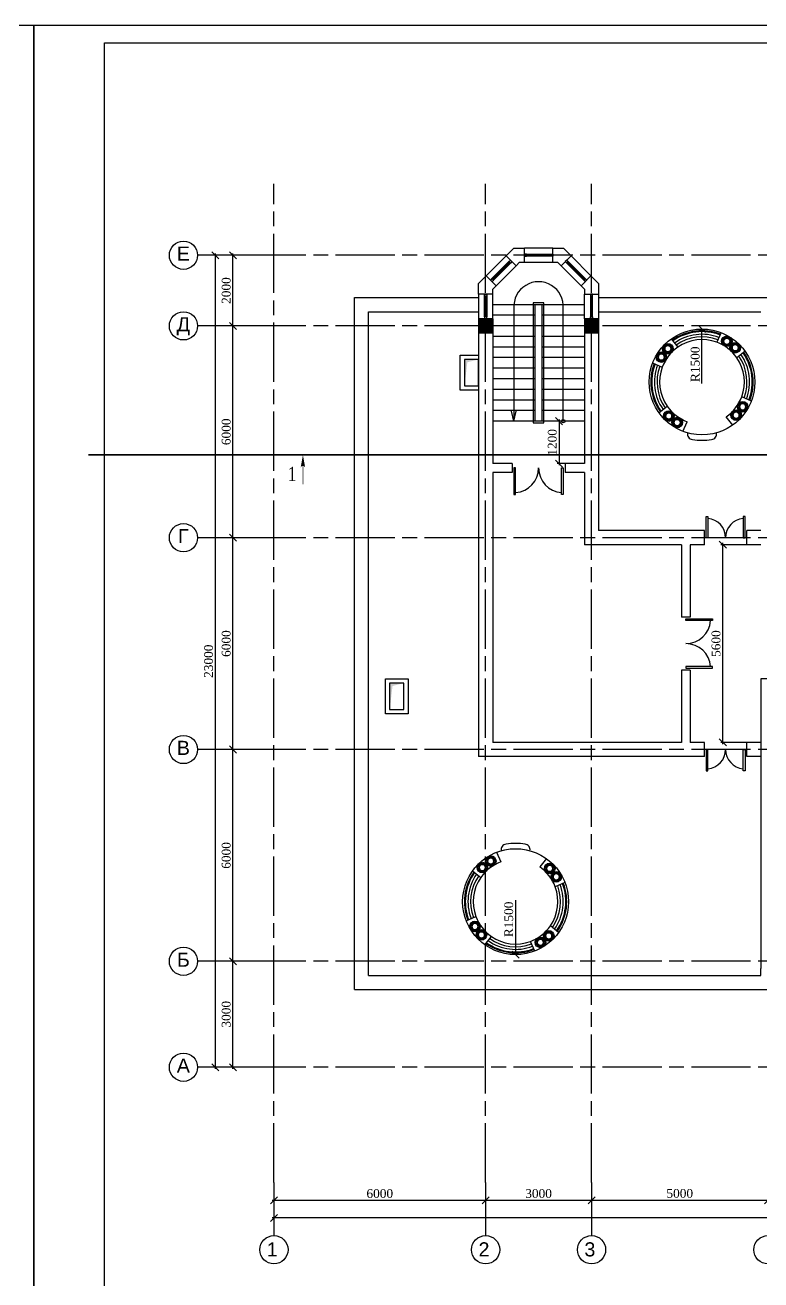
# Model space of a CAD drawing. Header units: inches. Extents: x 2870606 to 3671143, y -733551 to -473558.
# Drawn here: x 3518893 to 3539744, y -527448 to -491903 of the extents above; entities that cross this region are included whole.
import ezdxf

# ---------------------------------------------------------------- set-up
doc = ezdxf.new("R2010")
doc.units = ezdxf.units.IN
doc.header["$MEASUREMENT"] = 0
doc.linetypes.add('ACAD_ISO08W100', pattern=[36, 24, -3, 6, -3])
doc.layers.add('A_Windows', color=160, linetype='Continuous')
doc.styles.add('J~stule', font='dutch.ttf')
doc.styles.add('style1', font='times.ttf')
doc.styles.add('стиль3', font='arial.ttf', dxfattribs={"height": 250})
doc.linetypes.add('FENCELINE1', pattern='A,0.25,-0.1,[133,ltypeshp.shx,S=0.1,R=0,X=-0.1,Y=0],-0.1,1', length=1.45)
doc.dimstyles.new('J~style', dxfattribs={"dimscale": 100, "dimtxt": 2.5, "dimasz": 2, "dimexe": 0.55, "dimexo": 0.725, "dimtad": 1, "dimdec": 0, "dimdsep": 46, "dimtxsty": 'J~stule', "dimblk": 'OBLIQUE', "dimcen": 2, "dimdle": 0.5, "dimadec": 0, "dimazin": 0, "dimtfac": 1, "dimtdec": 0, "dimtmove": 0, "dimatfit": 3, "dimfxl": 1, "dimarcsym": 0})

# ---------------------------------------------------------------- blocks, each defined once
blk = doc.blocks.new('*U82')
at = {"color": 7, "lineweight": 30}
for points in [[(0, 60), (60, 60), (60, 0), (0, 0)], [(800, 60), (740, 60), (740, 0), (800, 0)]]:
    blk.add_lwpolyline(points, close=True, dxfattribs=at)
at = {"color": 4, "lineweight": 25}
for points in [[(60, 60), (740, 60), (740, 0), (60, 0)], [(60, 35), (740, 35), (740, 25), (60, 25)]]:
    blk.add_lwpolyline(points, close=True, dxfattribs=at)
blk = doc.blocks.new('*U89')
at = {"color": 7, "lineweight": 30}
for points in [[(0, 60), (60, 60), (60, 0), (0, 0)], [(700, 60), (640, 60), (640, 0), (700, 0)]]:
    blk.add_lwpolyline(points, close=True, dxfattribs=at)
at = {"color": 4, "lineweight": 25}
for points in [[(60, 60), (640, 60), (640, 0), (60, 0)], [(60, 35), (640, 35), (640, 25), (60, 25)]]:
    blk.add_lwpolyline(points, close=True, dxfattribs=at)
blk = doc.blocks.new('_Oblique')
at = {"color": 0, "linetype": 'ByBlock', "lineweight": -2}
blk.add_line((-0.5, -0.5), (0.5, 0.5), dxfattribs=at)
blk = doc.blocks.new('*D857')
at = {"color": 0, "lineweight": -2, "ltscale": 5, "transparency": 16777216}
blk.add_line((3532792, -516693), (3532792, -518234), dxfattribs=at)
at = {"layer": 'Defpoints', "color": 0, "lineweight": 35, "ltscale": 5, "transparency": 16777216}
for p in [(3532792, -516734), (3532792, -518234)]:
    blk.add_point(p, dxfattribs=at)
at = {"color": 0, "lineweight": -2, "ltscale": 5, "transparency": 16777216, "xscale": 200, "yscale": 200, "zscale": 200, "rotation": 270}
blk.add_blockref('_Oblique', (3532792, -518234), dxfattribs=at)
at = {"color": 0, "ltscale": 5, "transparency": 16777216, "insert": (3532599, -517235), "char_height": 250, "attachment_point": 5, "rotation": 90, "style": 'J~stule'}
blk.add_mtext('R1500', dxfattribs=at)
blk = doc.blocks.new('*D849')
at = {"color": 0, "lineweight": -2, "transparency": 16777216}
for p, q in [((3534685, -503123), (3533968, -503123)), ((3534023, -503073), (3534023, -504373)), ((3534671, -504323), (3533968, -504323))]:
    blk.add_line(p, q, dxfattribs=at)
at = {"layer": 'Defpoints', "color": 0, "lineweight": 35, "transparency": 16777216}
for p in [(3534757, -503123), (3534023, -504323), (3534744, -504323)]:
    blk.add_point(p, dxfattribs=at)
at = {"color": 0, "lineweight": -2, "transparency": 16777216, "xscale": 200, "yscale": 200, "zscale": 200}
for p, rotation in [((3534023, -503123), 90), ((3534023, -504323), 270)]:
    blk.add_blockref('_Oblique', p, dxfattribs=dict(at, rotation=rotation))
at = {"color": 0, "transparency": 16777216, "insert": (3533832, -503723), "char_height": 250, "attachment_point": 5, "rotation": 90, "style": 'J~stule'}
blk.add_mtext('1200', dxfattribs=at)
blk = doc.blocks.new('*D858')
at = {"color": 0, "lineweight": -2, "transparency": 16777216}
for p, q in [((3539549, -506623), (3538610, -506623)), ((3538665, -512273), (3538665, -506573)), ((3539549, -512223), (3538610, -512223))]:
    blk.add_line(p, q, dxfattribs=at)
at = {"layer": 'Defpoints', "color": 0, "lineweight": 35, "transparency": 16777216}
for p in [(3538665, -506623), (3539622, -506623), (3539622, -512223)]:
    blk.add_point(p, dxfattribs=at)
at = {"color": 0, "lineweight": -2, "transparency": 16777216, "xscale": 200, "yscale": 200, "zscale": 200}
for p, rotation in [((3538665, -506623), 90), ((3538665, -512223), 270)]:
    blk.add_blockref('_Oblique', p, dxfattribs=dict(at, rotation=rotation))
at = {"color": 0, "transparency": 16777216, "insert": (3538472, -509423), "char_height": 250, "attachment_point": 5, "rotation": 90, "style": 'J~stule'}
blk.add_mtext('5600', dxfattribs=at)
blk = doc.blocks.new('*D859')
at = {"color": 0, "lineweight": -2, "ltscale": 5, "transparency": 16777216}
blk.add_line((3538074, -502053), (3538074, -500512), dxfattribs=at)
at = {"layer": 'Defpoints', "color": 0, "lineweight": 35, "ltscale": 5, "transparency": 16777216}
for p in [(3538074, -500512), (3538074, -502012)]:
    blk.add_point(p, dxfattribs=at)
at = {"color": 0, "lineweight": -2, "ltscale": 5, "transparency": 16777216, "xscale": 200, "yscale": 200, "zscale": 200, "rotation": 90}
blk.add_blockref('_Oblique', (3538074, -500512), dxfattribs=at)
at = {"color": 0, "ltscale": 5, "transparency": 16777216, "insert": (3537882, -501510), "char_height": 250, "attachment_point": 5, "rotation": 90, "style": 'J~stule'}
blk.add_mtext('R1500', dxfattribs=at)
blk = doc.blocks.new('*D917')
at = {"color": 0, "lineweight": -2, "transparency": 16777216}
for p, q in [((3525944, -524765), (3525944, -525247)), ((3531944, -524765), (3531944, -525247)), ((3525894, -525192), (3531994, -525192))]:
    blk.add_line(p, q, dxfattribs=at)
at = {"layer": 'Defpoints', "color": 0, "lineweight": 35, "transparency": 16777216}
for p in [(3525944, -524692), (3531944, -524692), (3531944, -525192)]:
    blk.add_point(p, dxfattribs=at)
at = {"color": 0, "lineweight": -2, "transparency": 16777216, "xscale": 200, "yscale": 200, "zscale": 200, "rotation": 180}
blk.add_blockref('_Oblique', (3525944, -525192), dxfattribs=at)
at = {"color": 0, "lineweight": -2, "transparency": 16777216, "xscale": 200, "yscale": 200, "zscale": 200}
blk.add_blockref('_Oblique', (3531944, -525192), dxfattribs=at)
at = {"color": 0, "transparency": 16777216, "insert": (3528944, -525002), "char_height": 250, "attachment_point": 5, "style": 'J~stule'}
blk.add_mtext('6000', dxfattribs=at)
blk = doc.blocks.new('*D929')
at = {"color": 0, "lineweight": -2, "transparency": 16777216}
for p, q in [((3531944, -524765), (3531944, -525247)), ((3534944, -524765), (3534944, -525247)), ((3531894, -525192), (3534994, -525192))]:
    blk.add_line(p, q, dxfattribs=at)
at = {"layer": 'Defpoints', "color": 0, "lineweight": 35, "transparency": 16777216}
for p in [(3531944, -524692), (3534944, -524692), (3534944, -525192)]:
    blk.add_point(p, dxfattribs=at)
at = {"color": 0, "lineweight": -2, "transparency": 16777216, "xscale": 200, "yscale": 200, "zscale": 200, "rotation": 180}
blk.add_blockref('_Oblique', (3531944, -525192), dxfattribs=at)
at = {"color": 0, "lineweight": -2, "transparency": 16777216, "xscale": 200, "yscale": 200, "zscale": 200}
blk.add_blockref('_Oblique', (3534944, -525192), dxfattribs=at)
at = {"color": 0, "transparency": 16777216, "insert": (3533444, -525002), "char_height": 250, "attachment_point": 5, "style": 'J~stule'}
blk.add_mtext('3000', dxfattribs=at)
blk = doc.blocks.new('*D918')
at = {"color": 0, "lineweight": -2, "transparency": 16777216}
for p, q in [((3534944, -524765), (3534944, -525247)), ((3539944, -524765), (3539944, -525247)), ((3534894, -525192), (3539994, -525192))]:
    blk.add_line(p, q, dxfattribs=at)
at = {"layer": 'Defpoints', "color": 0, "lineweight": 35, "transparency": 16777216}
for p in [(3534944, -524692), (3539944, -524692), (3539944, -525192)]:
    blk.add_point(p, dxfattribs=at)
at = {"color": 0, "lineweight": -2, "transparency": 16777216, "xscale": 200, "yscale": 200, "zscale": 200, "rotation": 180}
blk.add_blockref('_Oblique', (3534944, -525192), dxfattribs=at)
at = {"color": 0, "lineweight": -2, "transparency": 16777216, "xscale": 200, "yscale": 200, "zscale": 200}
blk.add_blockref('_Oblique', (3539944, -525192), dxfattribs=at)
at = {"color": 0, "transparency": 16777216, "insert": (3537444, -524999), "char_height": 250, "attachment_point": 5, "style": 'J~stule'}
blk.add_mtext('5000', dxfattribs=at)
blk = doc.blocks.new('*D928')
at = {"color": 0, "lineweight": -2, "transparency": 16777216}
for p, q in [((3525944, -524765), (3525944, -525747)), ((3585944, -524765), (3585944, -525747)), ((3585994, -525692), (3525894, -525692))]:
    blk.add_line(p, q, dxfattribs=at)
at = {"layer": 'Defpoints', "color": 0, "lineweight": 35, "transparency": 16777216}
for p in [(3525944, -524692), (3585944, -524692), (3525944, -525692)]:
    blk.add_point(p, dxfattribs=at)
at = {"color": 0, "lineweight": -2, "transparency": 16777216, "xscale": 200, "yscale": 200, "zscale": 200, "rotation": 180}
blk.add_blockref('_Oblique', (3525944, -525692), dxfattribs=at)
at = {"color": 0, "lineweight": -2, "transparency": 16777216, "xscale": 200, "yscale": 200, "zscale": 200}
blk.add_blockref('_Oblique', (3585944, -525692), dxfattribs=at)
at = {"color": 0, "transparency": 16777216, "insert": (3555944, -525502), "char_height": 250, "attachment_point": 5, "style": 'J~stule'}
blk.add_mtext('60000', dxfattribs=at)
blk = doc.blocks.new('*D955')
at = {"color": 0, "lineweight": -2, "transparency": 16777216}
for p, q in [((3525209, -518423), (3524727, -518423)), ((3524782, -521473), (3524782, -518373)), ((3525209, -521423), (3524727, -521423))]:
    blk.add_line(p, q, dxfattribs=at)
at = {"layer": 'Defpoints', "color": 0, "lineweight": 35, "transparency": 16777216}
for p in [(3524782, -518423), (3525282, -518423), (3525282, -521423)]:
    blk.add_point(p, dxfattribs=at)
at = {"color": 0, "lineweight": -2, "transparency": 16777216, "xscale": 200, "yscale": 200, "zscale": 200}
for p, rotation in [((3524782, -518423), 90), ((3524782, -521423), 270)]:
    blk.add_blockref('_Oblique', p, dxfattribs=dict(at, rotation=rotation))
at = {"color": 0, "transparency": 16777216, "insert": (3524592, -519923), "char_height": 250, "attachment_point": 5, "rotation": 90, "style": 'J~stule'}
blk.add_mtext('3000', dxfattribs=at)
blk = doc.blocks.new('*D956')
at = {"color": 0, "lineweight": -2, "transparency": 16777216}
for p, q in [((3525209, -512423), (3524727, -512423)), ((3524782, -518473), (3524782, -512373)), ((3525209, -518423), (3524727, -518423))]:
    blk.add_line(p, q, dxfattribs=at)
at = {"layer": 'Defpoints', "color": 0, "lineweight": 35, "transparency": 16777216}
for p in [(3524782, -512423), (3525282, -512423), (3525282, -518423)]:
    blk.add_point(p, dxfattribs=at)
at = {"color": 0, "lineweight": -2, "transparency": 16777216, "xscale": 200, "yscale": 200, "zscale": 200}
for p, rotation in [((3524782, -512423), 90), ((3524782, -518423), 270)]:
    blk.add_blockref('_Oblique', p, dxfattribs=dict(at, rotation=rotation))
at = {"color": 0, "transparency": 16777216, "insert": (3524592, -515423), "char_height": 250, "attachment_point": 5, "rotation": 90, "style": 'J~stule'}
blk.add_mtext('6000', dxfattribs=at)
blk = doc.blocks.new('*D957')
at = {"color": 0, "lineweight": -2, "transparency": 16777216}
for p, q in [((3525209, -506423), (3524727, -506423)), ((3524782, -512473), (3524782, -506373)), ((3525209, -512423), (3524727, -512423))]:
    blk.add_line(p, q, dxfattribs=at)
at = {"layer": 'Defpoints', "color": 0, "lineweight": 35, "transparency": 16777216}
for p in [(3524782, -506423), (3525282, -506423), (3525282, -512423)]:
    blk.add_point(p, dxfattribs=at)
at = {"color": 0, "lineweight": -2, "transparency": 16777216, "xscale": 200, "yscale": 200, "zscale": 200}
for p, rotation in [((3524782, -506423), 90), ((3524782, -512423), 270)]:
    blk.add_blockref('_Oblique', p, dxfattribs=dict(at, rotation=rotation))
at = {"color": 0, "transparency": 16777216, "insert": (3524592, -509423), "char_height": 250, "attachment_point": 5, "rotation": 90, "style": 'J~stule'}
blk.add_mtext('6000', dxfattribs=at)
blk = doc.blocks.new('*D958')
at = {"color": 0, "lineweight": -2, "transparency": 16777216}
for p, q in [((3525209, -500423), (3524727, -500423)), ((3524782, -506473), (3524782, -500373)), ((3525209, -506423), (3524727, -506423))]:
    blk.add_line(p, q, dxfattribs=at)
at = {"layer": 'Defpoints', "color": 0, "lineweight": 35, "transparency": 16777216}
for p in [(3524782, -500423), (3525282, -500423), (3525282, -506423)]:
    blk.add_point(p, dxfattribs=at)
at = {"color": 0, "lineweight": -2, "transparency": 16777216, "xscale": 200, "yscale": 200, "zscale": 200}
for p, rotation in [((3524782, -500423), 90), ((3524782, -506423), 270)]:
    blk.add_blockref('_Oblique', p, dxfattribs=dict(at, rotation=rotation))
at = {"color": 0, "transparency": 16777216, "insert": (3524592, -503423), "char_height": 250, "attachment_point": 5, "rotation": 90, "style": 'J~stule'}
blk.add_mtext('6000', dxfattribs=at)
blk = doc.blocks.new('*D959')
at = {"color": 0, "lineweight": -2, "transparency": 16777216}
for p, q in [((3525209, -498423), (3524727, -498423)), ((3524782, -500473), (3524782, -498373)), ((3525209, -500423), (3524727, -500423))]:
    blk.add_line(p, q, dxfattribs=at)
at = {"layer": 'Defpoints', "color": 0, "lineweight": 35, "transparency": 16777216}
for p in [(3524782, -498423), (3525282, -498423), (3525282, -500423)]:
    blk.add_point(p, dxfattribs=at)
at = {"color": 0, "lineweight": -2, "transparency": 16777216, "xscale": 200, "yscale": 200, "zscale": 200}
for p, rotation in [((3524782, -498423), 90), ((3524782, -500423), 270)]:
    blk.add_blockref('_Oblique', p, dxfattribs=dict(at, rotation=rotation))
at = {"color": 0, "transparency": 16777216, "insert": (3524592, -499423), "char_height": 250, "attachment_point": 5, "rotation": 90, "style": 'J~stule'}
blk.add_mtext('2000', dxfattribs=at)
blk = doc.blocks.new('*D960')
at = {"color": 0, "lineweight": -2, "transparency": 16777216}
for p, q in [((3525209, -498423), (3524227, -498423)), ((3524282, -498373), (3524282, -521473)), ((3525209, -521423), (3524227, -521423))]:
    blk.add_line(p, q, dxfattribs=at)
at = {"layer": 'Defpoints', "color": 0, "lineweight": 35, "transparency": 16777216}
for p in [(3525282, -498423), (3524282, -521423), (3525282, -521423)]:
    blk.add_point(p, dxfattribs=at)
at = {"color": 0, "lineweight": -2, "transparency": 16777216, "xscale": 200, "yscale": 200, "zscale": 200}
for p, rotation in [((3524282, -498423), 90), ((3524282, -521423), 270)]:
    blk.add_blockref('_Oblique', p, dxfattribs=dict(at, rotation=rotation))
at = {"color": 0, "transparency": 16777216, "insert": (3524092, -509923), "char_height": 250, "attachment_point": 5, "rotation": 90, "style": 'J~stule'}
blk.add_mtext('23000', dxfattribs=at)

msp = doc.modelspace()

# ---------------------------------------------------------------- hatches: boundary and pattern name
h = msp.add_hatch(color=256)
h.dxf.hatch_style = 1
h.paths.add_polyline_path([(3531743.68, -500223.13), (3531743.68, -500623.13), (3532143.68, -500623.13), (3532143.68, -500223.13)])
h = msp.add_hatch(color=256)
h.dxf.hatch_style = 1
h.paths.add_polyline_path([(3534743.68, -500223.13), (3534743.68, -500623.13), (3535143.68, -500623.13), (3535143.68, -500223.13)])

# ---------------------------------------------------------------- linework, layer by layer
at = {"color": 252, "linetype": 'ACAD_ISO08W100', "ltscale": 70}
for p, q in [((3525943.68, -524692.02), (3525943.68, -496403.85)), ((3531943.68, -524692.02), (3531943.68, -496403.85)), ((3534943.68, -524692.02), (3534943.68, -496403.85)), ((3587332.87, -498423.13), (3525281.82, -498423.13)), ((3587332.87, -500423.13), (3525281.82, -500423.13)), ((3587332.87, -506423.13), (3525281.82, -506423.13)), ((3587332.87, -512423.13), (3525281.82, -512423.13)), ((3587332.87, -518423.13), (3525281.82, -518423.13)), ((3587332.87, -521423.13), (3525281.82, -521423.13))]:
    msp.add_line(p, q, dxfattribs=at)
at = {"lineweight": 30}
for p, q in [((3533043.68, -498623.13), (3533043.68, -498223.13)), ((3533843.68, -498623.13), (3533843.68, -498223.13)), ((3532807.29, -498721.05), (3532524.45, -498438.21)), ((3534080.08, -498721.05), (3534362.92, -498438.21)), ((3532241.6, -499286.73), (3531958.76, -499003.89)), ((3534645.77, -499286.73), (3534928.61, -499003.89)), ((3532143.68, -499523.13), (3531743.68, -499523.13)), ((3534743.68, -499523.13), (3535143.68, -499523.13)), ((3531743.68, -500223.13), (3531743.68, -504573.13)), ((3532143.68, -500223.13), (3531743.68, -500223.13)), ((3532143.68, -500223.13), (3532143.68, -504323.13)), ((3534743.68, -500223.13), (3534743.68, -504323.13)), ((3534743.68, -500223.13), (3535143.68, -500223.13)), ((3535143.68, -500223.13), (3535143.68, -504573.13)), ((3532693.68, -504323.13, -30.28), (3532143.68, -504323.13)), ((3532693.68, -504323.13, -173.4), (3532693.68, -504573.13, -173.4)), ((3534743.68, -504323.13), (3534193.68, -504323.13, -30.28)), ((3534193.68, -504323.13, -173.4), (3534193.68, -504573.13, -173.4)), ((3531743.68, -504573.13), (3531743.68, -512623.13)), ((3532693.68, -504573.13, -30.28), (3532143.68, -504573.13, 30.28)), ((3532143.68, -504573.13), (3532143.68, -512223.13)), ((3534743.68, -504573.13, -112.85), (3534193.68, -504573.13, -112.85)), ((3534743.68, -504573.13), (3534743.68, -506623.13)), ((3535143.68, -504573.13), (3535143.68, -506223.13)), ((3538143.68, -506223.13), (3535143.68, -506223.13)), ((3538143.68, -506623.13), (3538143.68, -506223.13)), ((3539743.68, -506223.13), (3539343.68, -506223.13)), ((3539343.68, -506623.13), (3539343.68, -506223.13)), ((3537493.68, -506623.13), (3534743.68, -506623.13)), ((3537493.68, -506623.13), (3537493.68, -508673.13)), ((3537743.68, -506623.13), (3537743.68, -508673.13)), ((3538143.68, -506623.13), (3537743.68, -506623.13)), ((3539743.68, -506623.13), (3539343.68, -506623.13)), ((3537743.68, -508673.13), (3537493.68, -508673.13)), ((3537493.68, -510173.13), (3537493.68, -512223.13)), ((3537743.68, -510173.13), (3537493.68, -510173.13)), ((3537743.68, -510173.13), (3537743.68, -512223.13)), ((3537493.68, -512223.13), (3532143.68, -512223.13)), ((3538143.68, -512223.13), (3537743.68, -512223.13)), ((3538143.68, -512623.13), (3538143.68, -512223.13)), ((3539743.68, -512223.13), (3539343.68, -512223.13)), ((3539343.68, -512623.13), (3539343.68, -512223.13)), ((3538143.68, -512623.13), (3531743.68, -512623.13)), ((3539743.68, -512623.13), (3539343.68, -512623.13))]:
    msp.add_line(p, q, dxfattribs=at)
for p, q in [((3533843.68, -498223.13), (3533043.68, -498223.13)), ((3531958.76, -499003.89), (3532524.45, -498438.21)), ((3533043.68, -498623.13), (3533843.68, -498623.13)), ((3534928.61, -499003.89), (3534362.92, -498438.21)), ((3532807.29, -498721.05), (3532241.6, -499286.73)), ((3534080.08, -498721.05), (3534645.77, -499286.73)), ((3531743.68, -499523.13), (3531743.68, -500223.13)), ((3532143.68, -500223.13), (3532143.68, -499523.13)), ((3534743.68, -500223.13), (3534743.68, -499523.13)), ((3535143.68, -499523.13), (3535143.68, -500223.13)), ((3534743.68, -499823.13), (3532143.68, -499823.13)), ((3532743.68, -499923.13), (3532743.68, -503123.13)), ((3533343.68, -503123.13), (3533343.68, -499823.13)), ((3533543.68, -503123.13), (3533543.68, -499823.13)), ((3534143.68, -503073.13), (3534143.68, -499923.13)), ((3533343.68, -500123.13), (3532143.68, -500123.13)), ((3533343.68, -500423.13), (3532143.68, -500423.13)), ((3534743.68, -500123.13), (3533543.68, -500123.13)), ((3534743.68, -500423.13), (3533543.68, -500423.13)), ((3533343.68, -500723.13), (3532143.68, -500723.13)), ((3534743.68, -500723.13), (3533543.68, -500723.13)), ((3533343.68, -501023.13), (3532143.68, -501023.13)), ((3534743.68, -501023.13), (3533543.68, -501023.13)), ((3533343.68, -501323.13), (3532143.68, -501323.13)), ((3534743.68, -501323.13), (3533543.68, -501323.13)), ((3533343.68, -501623.13), (3532143.68, -501623.13)), ((3534743.68, -501623.13), (3533543.68, -501623.13)), ((3533343.68, -501923.13), (3532143.68, -501923.13)), ((3533343.68, -502223.13), (3532143.68, -502223.13)), ((3534743.68, -501923.13), (3533543.68, -501923.13)), ((3534743.68, -502223.13), (3533543.68, -502223.13)), ((3533343.68, -502523.13), (3532143.68, -502523.13)), ((3534743.68, -502523.13), (3533543.68, -502523.13)), ((3533343.68, -502823.13), (3532143.68, -502823.13)), ((3532743.68, -503123.13), (3532677.7, -502843.96)), ((3532743.68, -503123.13), (3532809.67, -502843.96)), ((3534743.68, -502823.13), (3533543.68, -502823.13)), ((3534743.68, -503123.13), (3532143.68, -503123.13))]:
    msp.add_line(p, q)
at = {"linetype": 'Continuous'}
for p, q in [((3525281.82, -498423.13), (3523781.82, -498423.13)), ((3525281.82, -500423.13), (3523781.82, -500423.13)), ((3525281.82, -506423.13), (3523781.82, -506423.13)), ((3525281.82, -512423.13), (3523781.82, -512423.13)), ((3525281.82, -518423.13), (3523781.82, -518423.13)), ((3525281.82, -521423.13), (3523781.82, -521423.13)), ((3525943.68, -524692.02), (3525943.68, -526192.02)), ((3531943.68, -524692.02), (3531943.68, -526192.02)), ((3534943.68, -524692.02), (3534943.68, -526192.02))]:
    msp.add_line(p, q, dxfattribs=at)
at = {"ltscale": 5}
for p, q in [((3537202.39, -500791.51), (3537390.35, -501026.06)), ((3538616.45, -500613.45), (3538492.5, -500887.28)), ((3539294.87, -501140.13), (3539060.32, -501328.09)), ((3536675.72, -501469.93), (3536949.54, -501593.87)), ((3539472.93, -502554.18), (3539199.1, -502430.24)), ((3536853.77, -502883.98), (3537088.32, -502696.02)), ((3537532.19, -503410.66), (3537656.14, -503136.83)), ((3538946.25, -503232.6), (3538758.29, -502998.05)), ((3538345.69, -503487.3), (3538345.69, -503485.33)), ((3532249.66, -515335.14), (3532373.6, -515608.97)), ((3533063.16, -515258.5), (3533063.16, -515260.47)), ((3533663.72, -515513.2), (3533475.75, -515747.75)), ((3531571.24, -515861.82), (3531805.79, -516049.78)), ((3534190.39, -516191.62), (3533916.56, -516315.56)), ((3531393.18, -517275.88), (3531667.01, -517151.93)), ((3534012.33, -517605.68), (3533777.78, -517417.71)), ((3531919.86, -517954.29), (3532107.82, -517719.74)), ((3533333.92, -518132.35), (3533209.97, -517858.52))]:
    msp.add_line(p, q, dxfattribs=at)
at = {"color": 1, "lineweight": 35}
msp.add_line((3520694.52, -504076.79), (3590497.88, -504076.79), dxfattribs=at)
for points in [[(3444143.15, -545903.23), (3444143.15, -491903.23), (3519143.15, -491903.23), (3519143.15, -545903.23)], [(3519143.15, -545903.23), (3519143.15, -491903.23), (3594143.15, -491903.23), (3594143.15, -545903.23)], [(3532143.68, -500623.13), (3532143.68, -500223.13), (3531743.68, -500223.13), (3531743.68, -500623.13)], [(3535143.68, -500623.13), (3535143.68, -500223.13), (3534743.68, -500223.13), (3534743.68, -500623.13)], [(3538193.68, -506423.13), (3538193.68, -505823.13), (3538243.68, -505823.13), (3538243.68, -506423.13)], [(3539293.68, -506423.13), (3539293.68, -505823.13), (3539243.68, -505823.13), (3539243.68, -506423.13)], [(3537618.68, -508723.13), (3538368.68, -508723.13), (3538368.68, -508773.13), (3537618.68, -508773.13)], [(3537618.68, -510123.13), (3538368.68, -510123.13), (3538368.68, -510073.13), (3537618.68, -510073.13)], [(3538193.68, -512423.13), (3538193.68, -513023.13), (3538243.68, -513023.13), (3538243.68, -512423.13)], [(3539293.68, -512423.13), (3539293.68, -513023.13), (3539243.68, -513023.13), (3539243.68, -512423.13)]]:
    msp.add_lwpolyline(points, close=True)
at = {"lineweight": 30}
for points in [[(3521143.15, -545403.23), (3521143.15, -492403.23), (3593643.15, -492403.23), (3593643.15, -545403.23)], [(3531743.68, -502123.14), (3531743.68, -501373.14), (3531343.68, -501373.14), (3531343.68, -502123.14)], [(3529623.68, -511293.13), (3529623.68, -510543.13), (3529223.68, -510543.13), (3529223.68, -511293.13)], [(3529623.68, -511293.13), (3529623.68, -510543.13), (3529223.68, -510543.13), (3529223.68, -511293.13)]]:
    msp.add_lwpolyline(points, close=True, dxfattribs=at)
for points in [[(3532524.45, -498438.21), (3532739.52, -498223.13), (3533043.68, -498223.13)], [(3533843.68, -498223.13), (3534147.85, -498223.13), (3534362.92, -498438.21)], [(3532807.29, -498721.05), (3532905.21, -498623.13), (3533043.68, -498623.13)], [(3533843.68, -498623.13), (3533982.16, -498623.13), (3534080.08, -498721.05)], [(3531743.68, -499523.13), (3531743.68, -499218.97), (3531958.76, -499003.89)], [(3534928.61, -499003.89), (3535143.68, -499218.97), (3535143.68, -499523.13)], [(3532143.68, -499523.13), (3532143.68, -499384.65), (3532241.6, -499286.73)], [(3534645.77, -499286.73), (3534743.68, -499384.65), (3534743.68, -499523.13)], [(3531223.68, -502243.14), (3531223.68, -501253.14), (3531743.68, -501253.14), (3531743.68, -502243.14), (3531223.68, -502243.14)], [(3529103.68, -511413.13), (3529103.68, -510423.13), (3529743.68, -510423.13), (3529743.68, -511413.13), (3529103.68, -511413.13)], [(3545963.32, -510423.13), (3539743.68, -510423.13), (3539743.68, -518623.13)]]:
    msp.add_lwpolyline(points, dxfattribs=at)
at = {"elevation": -6.31}
for points in [[(3528223.68, -519223.13), (3528223.68, -499623.13), (3531743.68, -499623.13)], [(3535143.68, -499623.13), (3540143.68, -499623.13)], [(3528623.68, -518823.13), (3528623.68, -500023.13), (3531743.68, -500023.13)], [(3535143.68, -500023.13), (3539743.68, -500023.13)]]:
    msp.add_lwpolyline(points, dxfattribs=at)
at = {"linetype": 'FENCELINE1', "ltscale": 200}
msp.add_lwpolyline([(3533593.68, -503173.13), (3533593.68, -499773.13), (3533293.68, -499773.13), (3533293.68, -503173.13)], close=True, dxfattribs=at)
for points, const_width in [([(3526977.1, -504076.79), (3526227.1, -504076.79)], 50), ([(3526977.1, -504076.79), (3526227.1, -504076.79)], 50), ([(3526765.84, -504372.52), (3526765.84, -504911.85)], 22.5), ([(3526765.84, -504372.52), (3526765.84, -504911.85)], 22.5)]:
    msp.add_lwpolyline(points, dxfattribs=dict(const_width=const_width))
at = {"elevation": -143.12}
for points in [[(3532743.68, -504448.13), (3532743.68, -505198.13), (3532793.68, -505198.13), (3532793.68, -504448.13)], [(3534143.68, -504448.13), (3534143.68, -505198.13), (3534093.68, -505198.13), (3534093.68, -504448.13)]]:
    msp.add_lwpolyline(points, close=True, dxfattribs=at)
for points in [[(3528223.68, -519223.13), (3540143.68, -519223.13), (3540143.68, -518623.13)], [(3528623.68, -518823.13), (3539743.68, -518823.13), (3539743.68, -518623.13)]]:
    msp.add_lwpolyline(points)
at = {"linetype": 'Continuous'}
for centre in [(3523381.82, -498423.13), (3523381.82, -500423.13), (3523381.82, -506423.13), (3523381.82, -512423.13), (3523381.82, -518423.13), (3523381.82, -521423.13), (3525943.68, -526592.02), (3531943.68, -526592.02), (3534943.68, -526592.02), (3539943.68, -526592.02)]:
    msp.add_circle(centre, 400, dxfattribs=at)
at = {"ltscale": 5}
for centre, radius in [((3538074.32, -502012.06), 1500), ((3538777.97, -500859.19), 150), ((3538777.97, -500859.19), 125), ((3536922.79, -501308.24), 150), ((3537107.01, -501070.95), 150), ((3537107.01, -501070.95), 125), ((3539015.26, -501043.41), 150), ((3539015.26, -501043.41), 125), ((3536922.79, -501308.24), 125), ((3539225.85, -502715.87), 150), ((3539225.85, -502715.87), 125), ((3537133.05, -502978.04), 150), ((3537133.05, -502978.04), 125), ((3539041.64, -502953.16), 150), ((3539041.64, -502953.16), 125), ((3537370.34, -503162.26), 150), ((3537370.34, -503162.26), 125), ((3532791.79, -516733.75), 1500), ((3531850.51, -515767.76), 150), ((3531850.51, -515767.76), 125), ((3532087.81, -515583.54), 150), ((3532087.81, -515583.54), 125), ((3533759.1, -515792.64), 150), ((3533759.1, -515792.64), 125), ((3533943.32, -516029.93), 150), ((3533943.32, -516029.93), 125), ((3531640.25, -517437.56), 150), ((3531640.25, -517437.56), 125), ((3531824.47, -517674.85), 150), ((3531824.47, -517674.85), 125), ((3533495.43, -517886.61), 150), ((3533495.43, -517886.61), 125), ((3533732.72, -517702.39), 150), ((3533732.72, -517702.39), 125)]:
    msp.add_circle(centre, radius, dxfattribs=at)
at = {"lineweight": 50, "ltscale": 5}
for centre in [(3538777.97, -500859.19), (3537107.01, -501070.95), (3539015.26, -501043.41), (3536922.79, -501308.24), (3537133.05, -502978.04), (3539041.64, -502953.16), (3539225.85, -502715.87), (3537370.34, -503162.26), (3531850.51, -515767.76), (3532087.81, -515583.54), (3533759.1, -515792.64), (3533943.32, -516029.93), (3531640.25, -517437.56), (3531824.47, -517674.85), (3533495.43, -517886.61), (3533732.72, -517702.39)]:
    msp.add_circle(centre, 100, dxfattribs=at)
msp.add_circle((3534143.68, -503123.13), 50)
for centre, radius, start, end in [((3533443.68, -499874.8), 701.67, 356.050132, 183.949868), ((3532743.68, -504448.13, -173.4), 700, 274.096044, 0), ((3534143.68, -504448.13, -173.4), 700, 180, 265.903956), ((3538193.68, -506423.13), 550, 0.000044, 84.784091), ((3539293.68, -506423.13), 550, 95.215909, 179.999956), ((3537618.68, -508723.13), 700, 270, 355.903956), ((3537618.68, -510123.13), 700, 4.096044, 90), ((3538193.68, -512423.13), 550, 275.215909, 359.999956), ((3539293.68, -512423.13), 550, 180.000044, 264.784091)]:
    msp.add_arc(centre, radius, start, end)
at = {"ltscale": 5}
for centre, radius, start, end in [((3538074.32, -502012.06), 1450, 68.921899, 125.431779), ((3538074.32, -502012.06), 1425, 68.97943, 125.374247), ((3538074.32, -502012.06), 1350, 69.164832, 125.188846), ((3538074.32, -502012.06), 1275, 69.372088, 124.98159), ((3538074.32, -502012.06), 1200, 69.605311, 124.748367), ((3538074.32, -502012.06), 1200, 124.748367, 159.605311), ((3538074.32, -502012.06), 1200, 34.748367, 69.605311), ((3538074.32, -502012.06), 1450, 338.921899, 35.431779), ((3538074.32, -502012.06), 1450, 158.921899, 215.431779), ((3538078.44, -502012.52), 1429.02, 159.021257, 215.265598), ((3538074.32, -502012.06), 1200, 339.605311, 34.748367), ((3538074.32, -502012.06), 1275, 339.372088, 34.98159), ((3538074.32, -502012.06), 1350, 339.164832, 35.188846), ((3538074.32, -502012.06), 1425, 338.97943, 35.374247), ((3538078.44, -502012.52), 1354.02, 159.208432, 215.074707), ((3538078.44, -502012.52), 1279.02, 159.417604, 214.861381), ((3538078.44, -502012.52), 1204.02, 159.652895, 214.621414), ((3538074.32, -502012.06), 1200, 304.748367, 339.605311), ((3538074.32, -502012.06), 1200, 214.748367, 249.605311), ((3537813.52, -503489.96), 150, 166.845187, 265.958264), ((3538074.32, -502012.06), 1650, 260.533662, 279.466338), ((3538335.12, -503489.96), 150, 274.041736, 13.154813), ((3532530.99, -515255.84), 150, 94.041736, 193.154813), ((3532791.79, -516733.75), 1650, 80.533662, 99.466338), ((3533052.59, -515255.84), 150, 346.845187, 85.958264), ((3532791.79, -516733.75), 1200, 110.394689, 145.251633), ((3532791.79, -516733.75), 1200, 20.394689, 55.251633), ((3532791.79, -516733.75), 1450, 144.568221, 201.078101), ((3532795.91, -516733.28), 1429.02, 144.734402, 200.978743), ((3532795.91, -516733.28), 1354.02, 144.925293, 200.791568), ((3532795.91, -516733.28), 1279.02, 145.138619, 200.582396), ((3532795.91, -516733.28), 1204.02, 145.378586, 200.347105), ((3532791.79, -516733.75), 1200, 325.251633, 20.394689), ((3532791.79, -516733.75), 1275, 325.01841, 20.627912), ((3532791.79, -516733.75), 1350, 324.811154, 20.835168), ((3532791.79, -516733.75), 1425, 324.625753, 21.02057), ((3532791.79, -516733.75), 1450, 324.568221, 21.078101), ((3532791.79, -516733.75), 1200, 200.394689, 235.251633), ((3532791.79, -516733.75), 1200, 290.394689, 325.251633), ((3532791.79, -516733.75), 1350, 234.811154, 290.835168), ((3532791.79, -516733.75), 1275, 235.01841, 290.627912), ((3532791.79, -516733.75), 1200, 235.251633, 290.394689), ((3532791.79, -516733.75), 1450, 234.568221, 291.078101), ((3532791.79, -516733.75), 1425, 234.625753, 291.02057)]:
    msp.add_arc(centre, radius, start, end, dxfattribs=at)
for points in [[(3531343.68, -502123.14), (3531343.68, -501373.14), (3531425, -501454.46), (3531743.68, -501373.14)], [(3526765.84, -504076.79), (3526701.58, -504441.22), (3526765.84, -504387.3), (3526728.14, -504399.29)], [(3526765.84, -504076.79), (3526701.58, -504441.22), (3526765.84, -504387.3), (3526728.14, -504399.29)], [(3526765.84, -504076.79), (3526765.84, -504387.3), (3526830.09, -504441.22), (3526803.53, -504399.29)], [(3526765.84, -504076.79), (3526765.84, -504387.3), (3526830.09, -504441.22), (3526803.53, -504399.29)], [(3529223.68, -511293.13), (3529223.68, -510543.13), (3529305, -510624.45), (3529623.68, -510543.13)], [(3529223.68, -511293.13), (3529223.68, -510543.13), (3529305, -510624.45), (3529623.68, -510543.13)]]:
    msp.add_solid(points)

# ---------------------------------------------------------------- block references
at = {"layer": 'A_Windows', "color": 1, "lineweight": 20, "xscale": -1}
for name, p, rotation in [('*U82', (3532078.97, -499124.1), 224.9999846070156), ('*U89', (3534973.68, -499523.13), 89.99998460702487)]:
    msp.add_blockref(name, p, dxfattribs=dict(at, rotation=rotation))
at = {"layer": 'A_Windows', "color": 1, "lineweight": 20}
for name, p, rotation in [('*U82', (3533843.68, -498393.13), 180.0000153929365), ('*U82', (3534808.4, -499124.1), 135.0000153929844), ('*U89', (3531913.68, -499523.13), 270.0000153929752)]:
    msp.add_blockref(name, p, dxfattribs=dict(at, rotation=rotation))

# ---------------------------------------------------------------- texts
at = {"style": 'style1', "width": 0.8}
msp.add_text('1', height=400, dxfattribs=at).set_placement((3526335.1, -504818.08))
at = {"linetype": 'Continuous', "char_height": 400, "attachment_point": 2, "style": 'стиль3'}
for s, insert in [('Е', (3523377.91, -498177.16)), ('Д', (3523377.91, -500177.16)), ('Г', (3523377.91, -506177.16)), ('В', (3523377.91, -512177.16)), ('Б', (3523377.91, -518177.16)), ('А', (3523377.91, -521177.16)), ('1', (3525897.4, -526382.35)), ('2', (3531897.4, -526382.35)), ('3', (3534897.4, -526382.35))]:
    msp.add_mtext(s, dxfattribs=dict(at, insert=insert))

# ---------------------------------------------------------------- dimensions: what is measured, and where the dimension line sits
for base, p1, p2, picture, middle in [((3524281.82, -521423.13), (3525281.82, -498423.13), (3525281.82, -521423.13), '*D960', (3524091.81, -509923.13)), ((3524781.82, -498423.13), (3525281.82, -500423.13), (3525281.82, -498423.13), '*D959', (3524591.81, -499423.13)), ((3524781.82, -500423.13), (3525281.82, -506423.13), (3525281.82, -500423.13), '*D958', (3524591.81, -503423.13)), ((3534022.57, -504323.13), (3534757.22, -503123.13), (3534743.68, -504323.13), '*D849', (3533831.69, -503723.13)), ((3524781.82, -506423.13), (3525281.82, -512423.13), (3525281.82, -506423.13), '*D957', (3524591.81, -509423.13)), ((3538664.89, -506623.13), (3539621.89, -512223.13), (3539621.89, -506623.13), '*D858', (3538472.19, -509423.13)), ((3524781.82, -512423.13), (3525281.82, -518423.13), (3525281.82, -512423.13), '*D956', (3524591.81, -515423.13)), ((3524781.82, -518423.13), (3525281.82, -521423.13), (3525281.82, -518423.13), '*D955', (3524591.81, -519923.13))]:
    dim = msp.add_linear_dim(base=base, p1=p1, p2=p2, angle=90, dimstyle='J~style', override={"dimdec": 1, "dimtdec": 1})
    dim.commit()
    dim.dimension.update_dxf_attribs({"geometry": picture, "text_midpoint": middle})
at = {"ltscale": 5}
for center, mpoint, picture, middle in [((3538074.32, -502012.06), (3538074.32, -500512.06), '*D859', (3538074.32, -501510.36)), ((3532791.79, -516733.75), (3532791.79, -518233.75), '*D857', (3532791.79, -517235.44))]:
    dim = msp.add_radius_dim(center=center, mpoint=mpoint, dimstyle='J~style', dxfattribs=at)
    dim.commit()
    dim.dimension.update_dxf_attribs({"geometry": picture, "text_midpoint": middle, "dimtype": 164})
for base, p1, p2, picture, middle in [((3531943.68, -525192.02), (3525943.68, -524692.02), (3531943.68, -524692.02), '*D917', (3528943.68, -525002.01)), ((3525943.68, -525692.02), (3585943.68, -524692.02), (3525943.68, -524692.02), '*D928', (3555943.68, -525502.01)), ((3534943.68, -525192.02), (3531943.68, -524692.02), (3534943.68, -524692.02), '*D929', (3533443.68, -525002.01)), ((3539943.68, -525192.02), (3534943.68, -524692.02), (3539943.68, -524692.02), '*D918', (3537443.68, -524999.32))]:
    dim = msp.add_linear_dim(base=base, p1=p1, p2=p2, dimstyle='J~style', override={"dimdec": 1, "dimtdec": 1})
    dim.commit()
    dim.dimension.update_dxf_attribs({"geometry": picture, "text_midpoint": middle})

doc.saveas('drawing.dxf')
